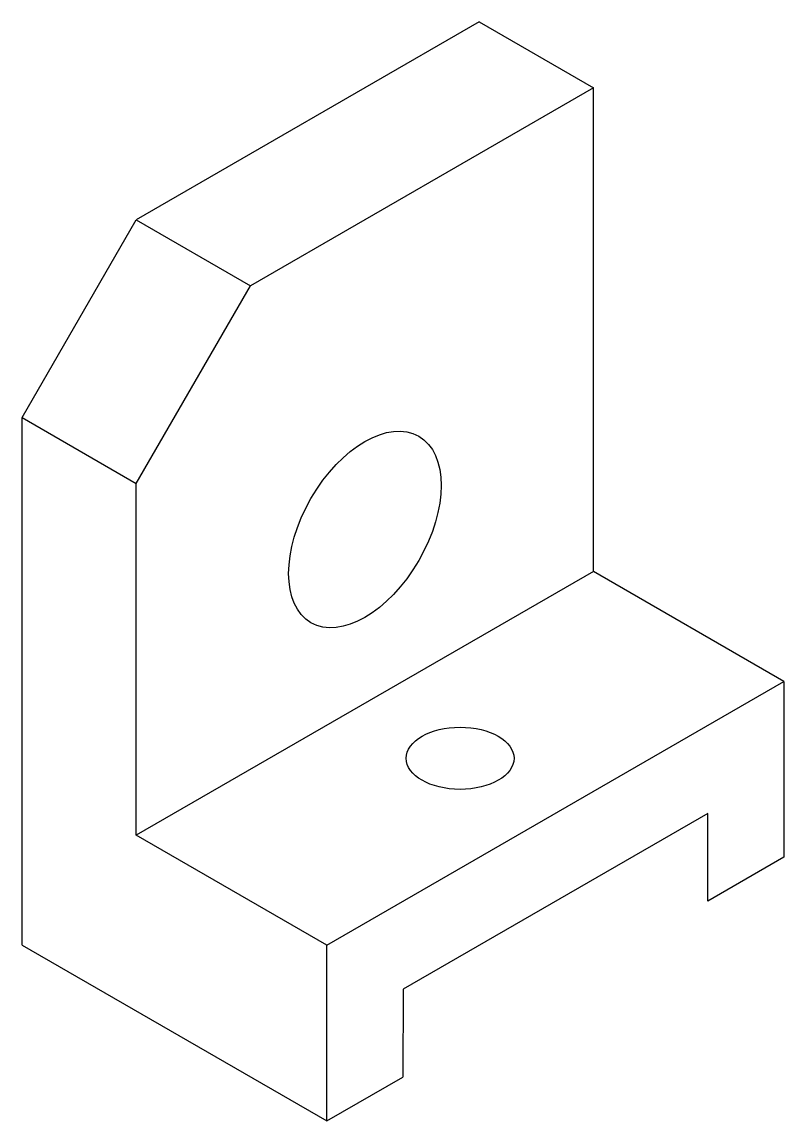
# Model space of a CAD drawing. Header units: inches. Extents: x 479 to 1519, y 275 to 1775.
import ezdxf

# ---------------------------------------------------------------- set-up
doc = ezdxf.new("R2010")
doc.units = ezdxf.units.IN
doc.header["$MEASUREMENT"] = 0

msp = doc.modelspace()

# ---------------------------------------------------------------- linework, layer by layer
for p, q in [((1102.9, 1774.6), (635.3, 1504.6)), ((1102.9, 1774.6), (1258.8, 1684.6)), ((1258.8, 1684.6), (791.2, 1414.6)), ((1258.8, 1024.6), (1258.8, 1684.6)), ((479.4, 1234.6), (635.3, 1504.6)), ((635.3, 1504.6), (791.2, 1414.6)), ((635.3, 1144.6), (791.2, 1414.6)), ((1258.8, 1024.6), (1258.8, 1264.6)), ((479.4, 514.6), (479.4, 1234.6)), ((479.4, 1234.6), (635.3, 1144.6)), ((635.3, 1012.8), (635.3, 1144.6)), ((1258.8, 1024.6), (635.3, 664.6)), ((1518.6, 874.6), (1258.8, 1024.6)), ((635.3, 664.6), (635.3, 1012.8)), ((895.1, 514.6), (1518.6, 874.6)), ((1518.6, 874.6), (1518.6, 634.6)), ((1414.7, 694.3), (999.4, 454.5)), ((1414.7, 574.6), (1414.7, 694.3)), ((895.1, 514.6), (635.3, 664.6)), ((1518.6, 634.6), (1414.7, 574.6)), ((479.4, 514.6), (895.1, 274.6)), ((895.1, 274.6), (895.1, 514.6)), ((999.4, 454.5), (999, 334.6)), ((895.1, 274.6), (999, 334.6))]:
    msp.add_line(p, q)
for centre, major_axis in [((947, 1081.9), (-73.5, -127.3)), ((1076.9, 769.6), (-73.5, 0))]:
    msp.add_ellipse(centre, major_axis=major_axis, ratio=0.57735)

doc.saveas('drawing.dxf')
